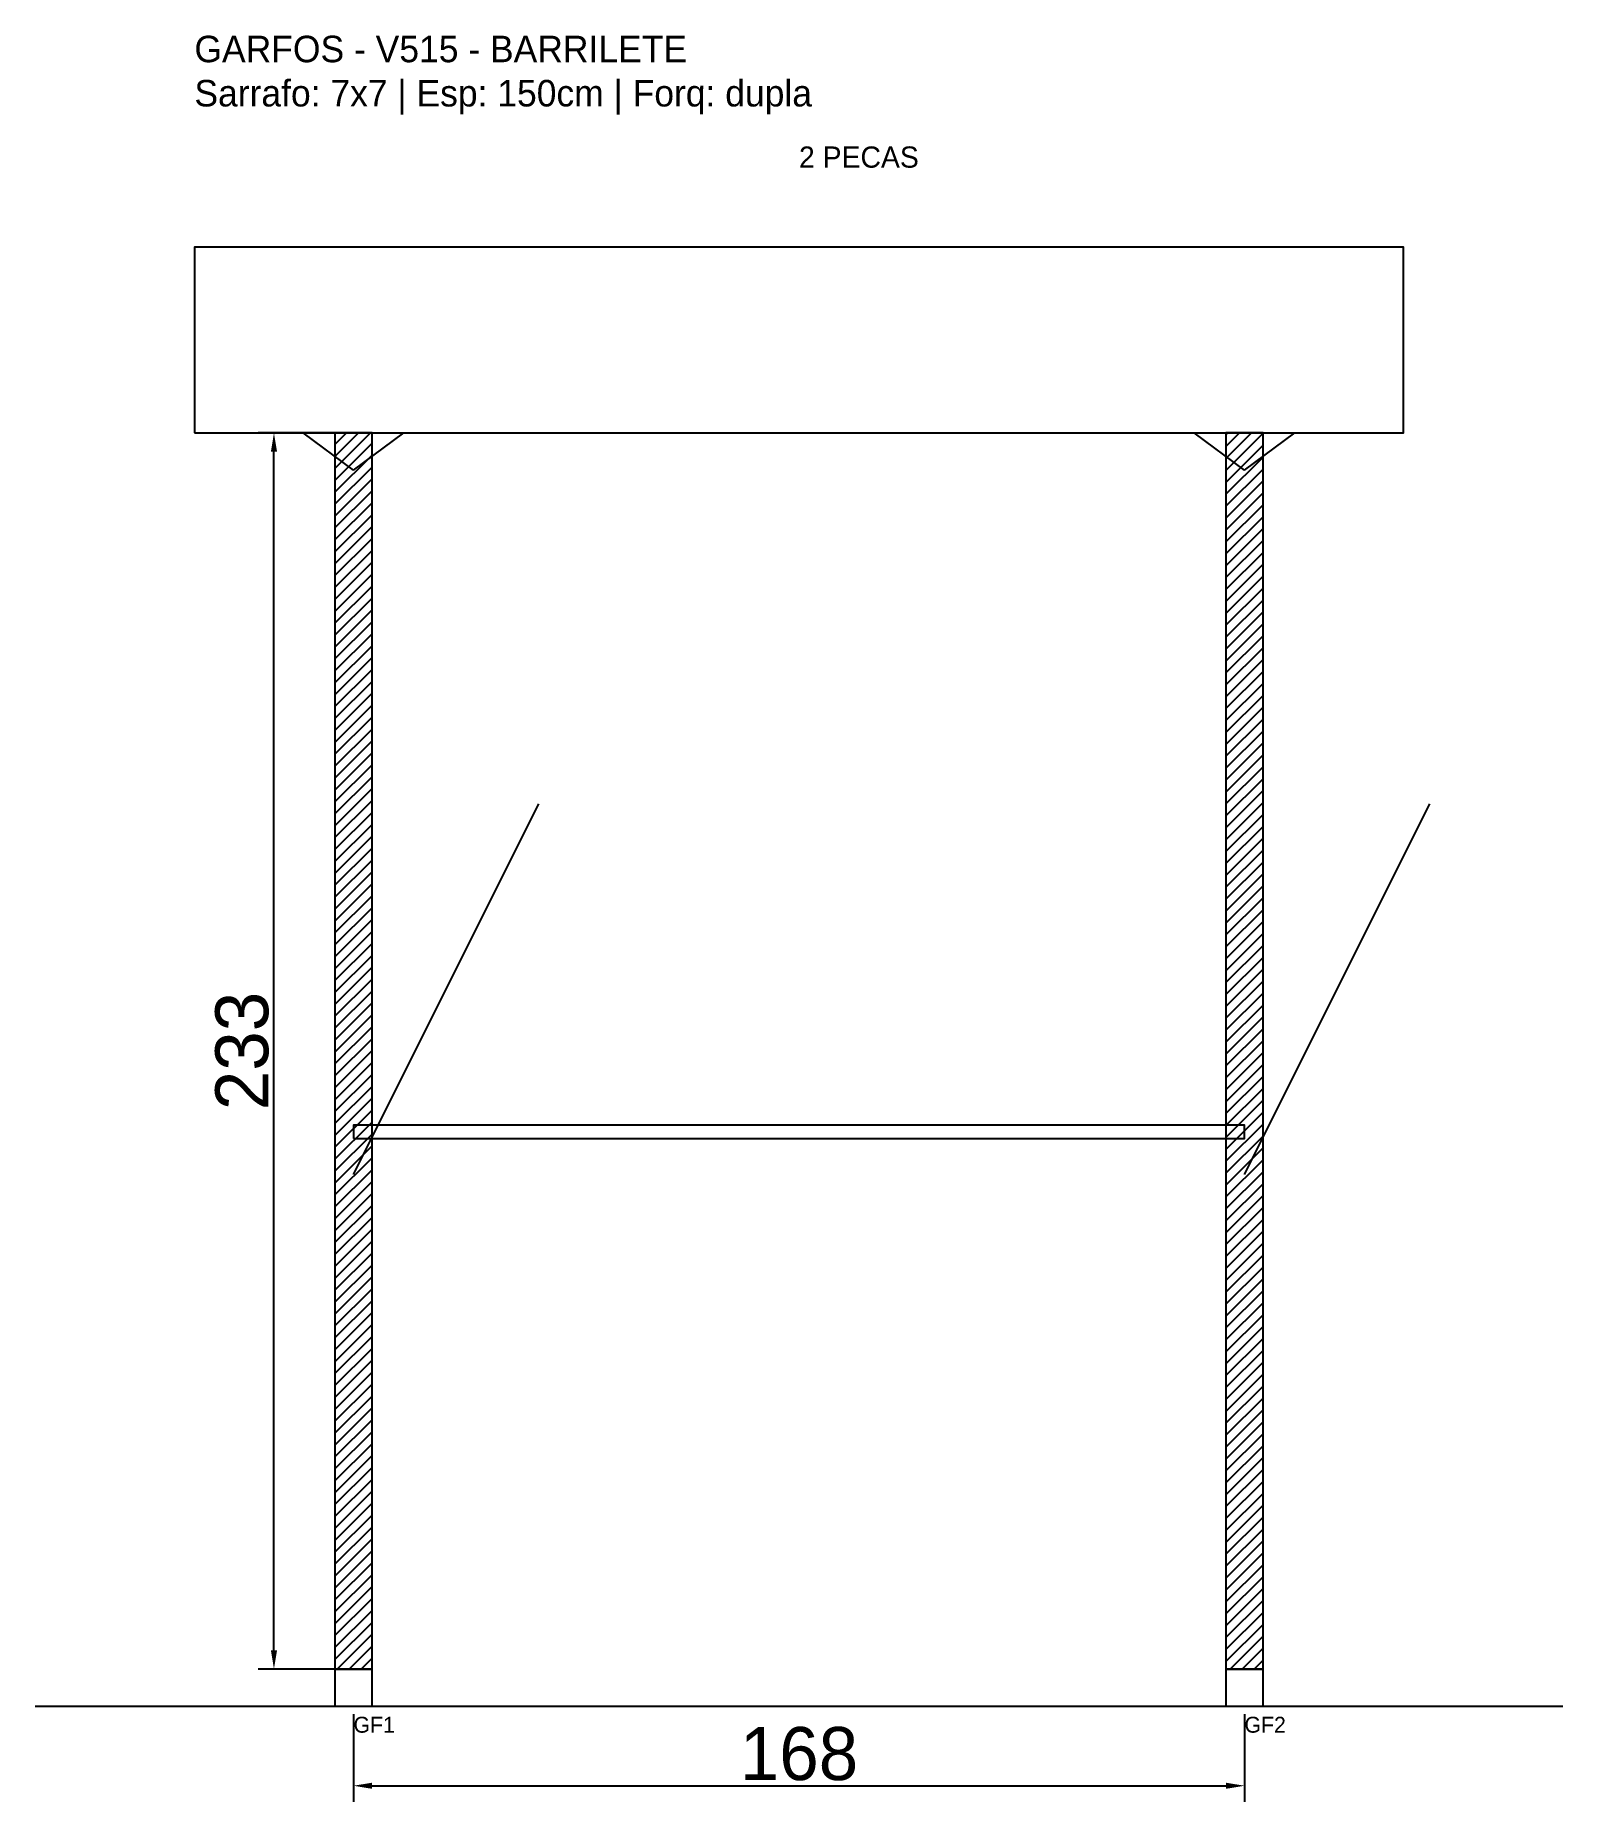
# Model space of a CAD drawing. Header units: metres. Extents: x -30 to 258, y -25 to 308.
import ezdxf

# ---------------------------------------------------------------- set-up
doc = ezdxf.new("R2010")
doc.units = ezdxf.units.M
for name, color, linetype in [('BARRA_ANCORAGEM', 1, 'Continuous'), ('COTA', 241, 'Continuous'), ('GARFOS OK', 3, 'Continuous'), ('NOME DA VIGA', 6, 'Continuous'), ('SARR_7x7', 40, 'Continuous'), ('TIRAS REESCORAMENTO', 252, 'Continuous'), ('VIGAS', 3, 'Continuous')]:
    doc.layers.add(name, color=color, linetype=linetype)
doc.dimstyles.new('EZ DXF', dxfattribs={"dimtxt": 10, "dimasz": 3.5, "dimexe": 3, "dimexo": 1.5, "dimgap": 1, "dimtad": 1, "dimdec": 1, "dimdsep": 46, "dimcen": 2.5, "dimazin": 3, "dimtfac": 1, "dimtmove": 0, "dimatfit": 3})

msp = doc.modelspace()

# ---------------------------------------------------------------- hatches: boundary and pattern name
at = {"layer": 'COTA'}
h = msp.add_hatch(dxfattribs=at)
h.set_pattern_fill('ANSI31', scale=0.5)
h.paths.add_polyline_path([(26.5, 0), (33.5, 0), (33.5, 233), (26.5, 233)])
h = msp.add_hatch(dxfattribs=at)
h.set_pattern_fill('ANSI31', scale=0.5)
h.paths.add_polyline_path([(194.5, 0), (201.5, 0), (201.5, 233), (194.5, 233)])

# ---------------------------------------------------------------- linework, layer by layer
at = {"layer": 'BARRA_ANCORAGEM'}
for p, q in [((30, 93.2), (64.95, 163.1)), ((198, 93.2), (232.95, 163.1))]:
    msp.add_line(p, q, dxfattribs=at)
at = {"layer": 'GARFOS OK'}
for p, q in [((30, 226), (20.5, 233)), ((20.5, 233), (39.5, 233)), ((30, 226), (39.5, 233)), ((198, 226), (188.5, 233)), ((188.5, 233), (207.5, 233)), ((198, 226), (207.5, 233))]:
    msp.add_line(p, q, dxfattribs=at)
at = {"layer": 'GARFOS OK', "linetype": 'CONTINUOUS'}
msp.add_line((-30, -7), (258, -7), dxfattribs=at)
at = {"layer": 'GARFOS OK'}
for points in [[(26.5, 0), (33.5, 0), (33.5, 233), (26.5, 233), (26.5, 0)], [(194.5, 0), (201.5, 0), (201.5, 233), (194.5, 233), (194.5, 0)]]:
    msp.add_lwpolyline(points, dxfattribs=at)
at = {"layer": 'SARR_7x7'}
for points in [[(26.5, -7), (33.5, -7), (33.5, 0), (26.5, 0), (26.5, -7)], [(194.5, -7), (201.5, -7), (201.5, 0), (194.5, 0), (194.5, -7)]]:
    msp.add_lwpolyline(points, dxfattribs=at)
at = {"layer": 'TIRAS REESCORAMENTO'}
msp.add_lwpolyline([(30, 100), (198, 100), (198, 102.5), (30, 102.5), (30, 100)], dxfattribs=at)
at = {"layer": 'VIGAS'}
msp.add_lwpolyline([(0, 233), (228, 233), (228, 268), (0, 268), (0, 233)], dxfattribs=at)

# ---------------------------------------------------------------- texts
at = {"layer": 'NOME DA VIGA'}
for s, height, p in [('2 PECAS', 4, (114, 283)), ('GF1', 3, (30, -12)), ('GF2', 3, (198, -12))]:
    msp.add_text(s, height=height, dxfattribs=at).set_placement(p)
at = {"layer": 'NOME DA VIGA', "insert": (0, 293), "char_height": 5, "attachment_point": 7}
msp.add_mtext('GARFOS - V515 - BARRILETE\\PSarrafo: 7x7 | Esp: 150cm | Forq: dupla', dxfattribs=at)

# ---------------------------------------------------------------- dimensions: what is measured, and where the dimension line sits
at = {"layer": 'COTA'}
msp.add_linear_dim(base=(15, 0), p1=(30, 0), p2=(30, 233), angle=90, dimstyle='EZ DXF', dxfattribs=at).render()
msp.add_linear_dim(base=(30, -22), p1=(30, -7), p2=(198, -7), dimstyle='EZ DXF', dxfattribs=at).render()

doc.saveas('drawing.dxf')
